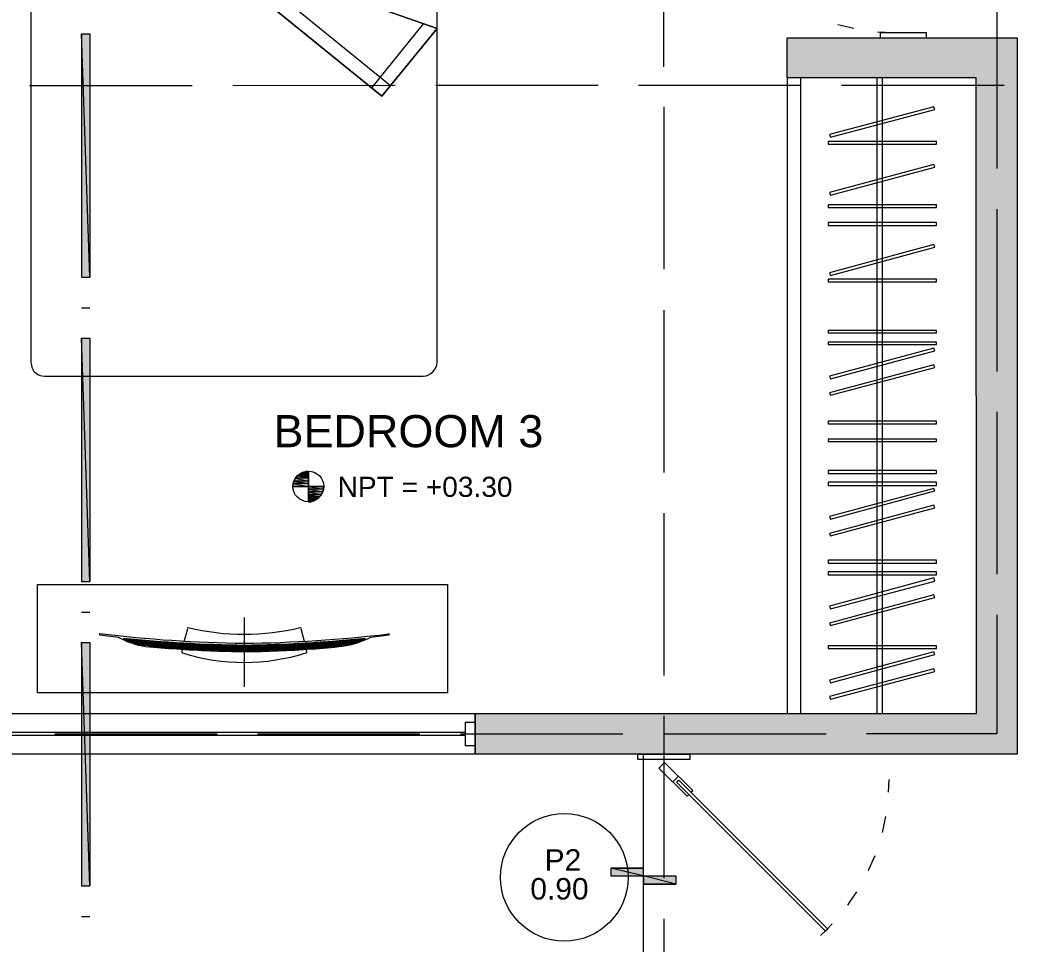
# Model space of a CAD drawing. Header units: metres. Extents: x 14 to 155, y 0 to 125.
# Drawn here: x 55.596 to 59.281, y 99.888 to 103.304 of the extents above; entities that cross this region are included whole.
import ezdxf

# ---------------------------------------------------------------- set-up
doc = ezdxf.new("R2010")
doc.units = ezdxf.units.M
doc.layers.add('PDF_Geometry', color=7, linetype='Continuous', true_color=0xc0c0c0)
doc.layers.add('PDF_Solid Fills', color=7, linetype='Continuous')
doc.layers.add('PDF_Text', color=255, linetype='Continuous')
doc.styles.add('PDF Arial', font='arial.ttf')

msp = doc.modelspace()

# ---------------------------------------------------------------- linework, layer by layer
at = {"layer": 'PDF_Geometry', "color": 0, "lineweight": 0}
msp.add_lwpolyline([(55.6366, 102.0376), (55.6382, 102.0281), (55.6397, 102.02), (55.6429, 102.012), (55.6477, 102.0041), (55.6542, 101.9993), (55.6622, 101.9928), (55.6701, 101.9896), (55.6782, 101.988), (55.6862, 101.9865), (57.0865, 101.9865, 0.378773), (57.1377, 102.0378), (57.1376, 103.987), (55.6365, 103.987)], format="xyb", close=True, dxfattribs=at)
for points in [[(57.9746, 103.7309), (57.9746, 103.1308)], [(56.9648, 103.0604), (56.3758, 103.5389)], [(59.2053, 103.3549), (59.2053, 102.7548)], [(57.0864, 103.2892), (56.8944, 103.0524)], [(58.6771, 103.2717), (58.6291, 103.2828), (58.6179, 103.2861)], [(58.8212, 103.2557), (58.7653, 103.2589)], [(58.4308, 103.0892), (58.4309, 100.7399)], [(58.4804, 103.0892), (58.4805, 100.7399)], [(58.7637, 100.7399), (58.7636, 103.0892)], [(58.7829, 100.7399), (58.7828, 103.0892)], [(55.6317, 103.0619), (56.2319, 103.0619)], [(56.3823, 103.0619), (56.9825, 103.062)], [(57.1328, 103.062), (57.733, 103.062)], [(57.8818, 103.062), (58.482, 103.062)], [(58.6324, 103.062), (59.2326, 103.062)], [(57.9747, 102.982), (57.9747, 102.3819)], [(59.2053, 102.6043), (59.2053, 102.0042)], [(55.8238, 102.2393), (55.8542, 102.2393)], [(57.9747, 102.2314), (57.9747, 101.6313)], [(59.2053, 101.8554), (59.2053, 101.2553)], [(56.6624, 101.6344), (56.6624, 101.5224)], [(56.6048, 101.5785), (56.7184, 101.5785)], [(57.9747, 101.4808), (57.9747, 100.8807)], [(55.8238, 101.1144), (55.8542, 101.1144)], [(56.4255, 100.8391), (56.4255, 101.0952)], [(59.2053, 101.1048), (59.2054, 100.6648), (58.7237, 100.6647)], [(56.2032, 101.0055), (56.216, 101.0535)], [(56.648, 101.0055), (56.6352, 101.0535)], [(55.9983, 101.0151), (55.9823, 101.0151)], [(55.9839, 101.0167), (55.9839, 101.0151)], [(56.0255, 101.0119), (55.9886, 101.0119)], [(55.9935, 101.0151), (55.9935, 101.0103)], [(56.0559, 101.0103), (55.995, 101.0103)], [(56.0879, 101.0071), (56.0015, 101.0071)], [(56.0047, 101.0151), (56.0047, 101.0055)], [(56.1231, 101.0039), (56.0095, 101.0039)], [(56.0159, 101.0135), (56.0159, 101.0023)], [(56.1631, 101.0023), (56.0175, 101.0023)], [(56.0271, 101.0119), (56.0271, 100.9991)], [(56.0383, 101.0119), (56.0383, 100.9959)], [(56.0495, 101.0103), (56.0495, 100.9943)], [(56.0703, 101.0087), (56.0703, 100.9895)], [(56.0815, 101.0071), (56.0815, 100.9895)], [(56.7585, 100.9879), (56.0927, 100.9879), (56.0927, 101.0071)], [(56.1039, 101.0055), (56.1039, 100.9863)], [(56.1135, 101.0055), (56.1135, 100.9863)], [(56.1247, 101.0039), (56.1247, 100.9847)], [(56.1359, 101.0039), (56.1359, 100.9847)], [(56.1471, 101.0023), (56.1471, 100.9831)], [(56.1583, 101.0023), (56.1583, 100.9831)], [(56.8337, 101.0135), (56.8337, 101.0024), (56.6865, 101.0024)], [(56.6912, 101.0024), (56.6912, 100.9831)], [(56.7024, 101.0024), (56.7024, 100.9831)], [(56.7136, 101.004), (56.7136, 100.9847)], [(56.7248, 101.004), (56.7248, 100.9847)], [(56.8417, 101.004), (56.7265, 101.004)], [(56.7361, 101.0055), (56.7361, 100.9863)], [(56.7456, 101.0055), (56.7456, 100.9863)], [(56.7569, 101.0071), (56.7569, 100.9879)], [(56.8497, 101.0071), (56.7616, 101.0071)], [(56.768, 101.0071), (56.768, 100.9895)], [(56.7793, 101.0087), (56.7793, 100.9895)], [(56.8561, 101.0103), (56.7936, 101.0103)], [(56.8001, 101.0103), (56.8001, 100.9927)], [(56.8112, 101.0119), (56.8112, 100.9959)], [(56.8225, 101.0119), (56.8225, 100.9991)], [(56.8625, 101.0119), (56.8241, 101.0119)], [(56.8449, 101.0151), (56.8449, 101.0056)], [(56.8689, 101.0151), (56.8529, 101.0151)], [(56.8561, 101.0151), (56.8561, 101.0087)], [(56.8657, 101.0167), (56.8657, 101.0135)], [(56.2063, 100.9991), (56.0255, 100.9991)], [(56.2591, 100.9959), (56.0366, 100.9959)], [(56.3263, 100.9943), (56.0479, 100.9943)], [(56.7297, 100.9847), (56.1215, 100.9847)], [(56.696, 100.9831), (56.1551, 100.9831)], [(56.1679, 101.0007), (56.1679, 100.9815)], [(56.1792, 101.0007), (56.1792, 100.9815)], [(56.1903, 101.0007), (56.1903, 100.9799)], [(56.656, 100.9799), (56.1951, 100.9799)], [(56.2016, 100.9991), (56.2016, 100.9798)], [(56.2127, 100.9991), (56.2127, 100.9782)], [(56.2224, 100.9975), (56.2224, 100.9782)], [(56.2335, 100.9975), (56.2335, 100.9782)], [(56.6096, 100.9767), (56.2415, 100.9767)], [(56.2448, 100.9975), (56.2448, 100.9767)], [(56.2559, 100.9959), (56.2559, 100.9767)], [(56.2671, 100.9959), (56.2671, 100.9767)], [(56.2783, 100.9959), (56.2783, 100.9751)], [(56.2879, 100.9943), (56.2879, 100.9751)], [(56.2992, 100.9943), (56.2992, 100.9751)], [(56.5504, 100.9943), (56.5504, 100.9751), (56.3008, 100.9751)], [(56.3103, 100.9943), (56.3103, 100.9735)], [(56.3216, 100.9943), (56.3216, 100.9735)], [(56.3327, 100.9927), (56.3327, 100.9735)], [(56.3424, 100.9927), (56.3424, 100.9735)], [(56.3535, 100.9927), (56.3535, 100.9735)], [(56.3648, 100.9927), (56.3648, 100.9719)], [(56.3759, 100.9927), (56.3759, 100.9719)], [(56.3872, 100.9927), (56.3872, 100.9719)], [(56.3968, 100.9911), (56.3968, 100.9719)], [(56.4528, 100.9911), (56.4528, 100.9719), (56.3984, 100.9719)], [(56.408, 100.9911), (56.408, 100.9719)], [(56.4192, 100.9911), (56.4192, 100.9719)], [(56.4255, 100.9975), (56.4255, 100.9975)], [(56.4255, 100.9975), (56.4255, 100.9975)], [(56.4304, 100.9911), (56.4304, 100.9719)], [(56.4416, 100.9911), (56.4416, 100.9719)], [(56.4624, 100.9927), (56.4624, 100.9719)], [(56.4736, 100.9927), (56.4736, 100.9719)], [(56.4848, 100.9927), (56.4848, 100.9719)], [(56.4959, 100.9927), (56.4959, 100.9735)], [(56.5072, 100.9927), (56.5072, 100.9735)], [(56.5168, 100.9927), (56.5168, 100.9735)], [(56.8033, 100.9943), (56.5232, 100.9943)], [(56.528, 100.9943), (56.528, 100.9735)], [(56.5392, 100.9943), (56.5392, 100.9735)], [(56.5616, 100.9943), (56.5616, 100.9751)], [(56.5712, 100.9959), (56.5712, 100.9751)], [(56.5824, 100.9959), (56.5824, 100.9767)], [(56.8144, 100.9959), (56.5904, 100.9959)], [(56.5936, 100.9959), (56.5936, 100.9767)], [(56.6048, 100.9975), (56.6048, 100.9767)], [(56.616, 100.9975), (56.616, 100.9783)], [(56.6272, 100.9975), (56.6272, 100.9783)], [(56.6369, 100.9991), (56.6369, 100.9783)], [(56.8257, 100.9991), (56.6432, 100.9991)], [(56.648, 100.9991), (56.648, 100.9799)], [(56.6593, 101.0008), (56.6593, 100.9799)], [(56.6704, 101.0008), (56.6704, 100.9815)], [(56.6817, 101.0008), (56.6817, 100.9815)], [(57.9747, 100.7319), (57.9748, 100.1318)], [(55.7246, 100.6646), (56.3248, 100.6646)], [(56.4736, 100.6646), (57.0738, 100.6647)], [(57.2241, 100.6647), (57.8243, 100.6647)], [(57.9747, 100.6647), (58.5749, 100.6647)], [(58.0291, 100.5079), (58.0083, 100.487)], [(58.8053, 100.4486), (58.8085, 100.4966)], [(58.7829, 100.2998), (58.7958, 100.3591)], [(58.7317, 100.159), (58.7333, 100.1638), (58.7557, 100.215)], [(58.655, 100.031), (58.6645, 100.0454), (58.6885, 100.0806)], [(55.8239, 99.9893), (55.8542, 99.9893)], [(57.9748, 99.9813), (57.9748, 99.3812)], [(58.5541, 99.9189), (58.5765, 99.9397), (58.5973, 99.9621)]]:
    msp.add_lwpolyline(points, dxfattribs=at)
for points in [[(56.2366, 103.5869), (56.9328, 103.0219), (56.2366, 103.5869), (57.1376, 103.2716), (56.9328, 103.0219), (57.1376, 103.2716)], [(55.8238, 102.3529), (55.8542, 102.3529), (55.8237, 103.2523)], [(55.8542, 102.3529), (55.8237, 103.2523), (55.8541, 103.2523)], [(58.7748, 103.2381), (58.946, 103.2381), (58.946, 103.2557), (58.7748, 103.2557)], [(58.5876, 102.8796), (58.5908, 102.87), (58.9765, 102.9724), (58.9733, 102.982)], [(58.5827, 102.8444), (58.9828, 102.8444), (58.9828, 102.854), (58.5827, 102.854)], [(58.5876, 102.6652), (58.5908, 102.6556), (58.9765, 102.7596), (58.9733, 102.7692)], [(58.5828, 102.6108), (58.9828, 102.6108), (58.9828, 102.6204), (58.5828, 102.6203)], [(58.5828, 102.5436), (58.9828, 102.5436), (58.9828, 102.5547), (58.5828, 102.5547)], [(58.5876, 102.3691), (58.5908, 102.3595), (58.9765, 102.4635), (58.9733, 102.4732)], [(58.5828, 102.3355), (58.9828, 102.3355), (58.9828, 102.3451), (58.5828, 102.3451)], [(58.5828, 102.1466), (58.9828, 102.1466), (58.9828, 102.1562), (58.5828, 102.1562)], [(55.8238, 101.2279), (55.8542, 101.2279), (55.8238, 102.1273)], [(55.8542, 101.2279), (55.8238, 102.1273), (55.8542, 102.1273)], [(58.5828, 102.1035), (58.9828, 102.1035), (58.9828, 102.1131), (58.5828, 102.113)], [(58.5877, 101.9866), (58.5908, 101.977), (58.9765, 102.081), (58.9734, 102.0906)], [(58.5877, 101.9258), (58.5908, 101.9163), (58.9765, 102.0186), (58.9734, 102.0282)], [(58.5828, 101.8106), (58.9828, 101.8106), (58.9828, 101.8202), (58.5828, 101.8202)], [(58.5828, 101.745), (58.9828, 101.745), (58.9828, 101.7545), (58.5828, 101.7545)], [(56.64, 101.6313), (56.6624, 101.6249), (56.6305, 101.6249)], [(56.6512, 101.6344), (56.6624, 101.6313), (56.64, 101.6313)], [(56.6624, 101.6313), (56.64, 101.6313), (56.6624, 101.6249)], [(56.6624, 101.6344), (56.6512, 101.6344)], [(56.6624, 101.6344), (56.6512, 101.6344), (56.6624, 101.6313)], [(58.5828, 101.6266), (58.9828, 101.6266), (58.9828, 101.6377), (58.5828, 101.6377)], [(56.6096, 101.5993), (56.6624, 101.5897), (56.6065, 101.5897)], [(56.6144, 101.6104), (56.6624, 101.5993), (56.6096, 101.5993)], [(56.6624, 101.5993), (56.6096, 101.5993), (56.6624, 101.5897)], [(56.6224, 101.6184), (56.6624, 101.6104), (56.6144, 101.6104)], [(56.6624, 101.6104), (56.6144, 101.6104), (56.6624, 101.5993)], [(56.6305, 101.6249), (56.6624, 101.6185), (56.6224, 101.6185)], [(56.6624, 101.6184), (56.6224, 101.6184), (56.6624, 101.6104)], [(56.6624, 101.6249), (56.6305, 101.6249), (56.6624, 101.6185)], [(58.5828, 101.5833), (58.9828, 101.5833), (58.9828, 101.5945), (58.5828, 101.5945)], [(56.6065, 101.5896), (56.6624, 101.5785), (56.6048, 101.5785)], [(56.6624, 101.5896), (56.6065, 101.5896), (56.6624, 101.5785)], [(56.7184, 101.5785), (56.6624, 101.5785), (56.7168, 101.5689)], [(56.6624, 101.5785), (56.7168, 101.5689), (56.6624, 101.5689)], [(56.7168, 101.5688), (56.6624, 101.5688), (56.7152, 101.5593)], [(56.6624, 101.5688), (56.7152, 101.5593), (56.6624, 101.5593)], [(56.7152, 101.5593), (56.6624, 101.5593), (56.7104, 101.5497)], [(56.6624, 101.5593), (56.7104, 101.5497), (56.6624, 101.5497)], [(58.5877, 101.4681), (58.5909, 101.4585), (58.9766, 101.5625), (58.9734, 101.5722)], [(56.6976, 101.5353), (56.6623, 101.5353), (56.6896, 101.5305)], [(56.6623, 101.5353), (56.6896, 101.5305), (56.6623, 101.5305)], [(56.7104, 101.5496), (56.6624, 101.5496), (56.7041, 101.5416)], [(56.6624, 101.5496), (56.7041, 101.5416), (56.6624, 101.5416)], [(56.7041, 101.5416), (56.6624, 101.5416), (56.6977, 101.5353)], [(56.6624, 101.5416), (56.6977, 101.5353), (56.6624, 101.5353)], [(56.6896, 101.5305), (56.6624, 101.5305), (56.6817, 101.5257)], [(56.6624, 101.5305), (56.6817, 101.5257), (56.6624, 101.5257)], [(56.672, 101.5224), (56.6624, 101.5224), (56.6624, 101.5256)], [(56.6624, 101.5256), (56.6817, 101.5256), (56.672, 101.5224)], [(56.6624, 101.5224), (56.6721, 101.5224)], [(56.672, 101.5224), (56.6624, 101.5224)], [(58.5877, 101.4057), (58.5909, 101.3961), (58.9766, 101.5001), (58.9734, 101.5097)], [(58.5828, 101.2952), (58.9829, 101.2952), (58.9829, 101.3064), (58.5828, 101.3064)], [(58.5828, 101.252), (58.9829, 101.252), (58.9829, 101.2632), (58.5828, 101.2632)], [(58.5877, 101.1368), (58.5909, 101.1272), (58.9766, 101.2296), (58.9734, 101.2409)], [(57.1761, 100.8167), (55.6606, 100.8167), (55.6606, 101.2167), (57.1761, 101.2168)], [(58.5877, 101.0744), (58.5909, 101.0649), (58.9766, 101.1689), (58.9734, 101.1785)], [(55.8239, 100.1028), (55.8542, 100.1028), (55.8238, 101.0022)], [(55.8542, 100.1028), (55.8238, 101.0022), (55.8542, 101.0022)], [(58.5828, 100.98), (58.9829, 100.98), (58.9829, 100.9896), (58.5828, 100.9896)], [(58.5877, 100.8632), (58.5909, 100.8536), (58.9766, 100.9576), (58.9734, 100.9673)], [(58.5877, 100.8024), (58.5909, 100.7928), (58.9766, 100.8952), (58.9734, 100.9048)], [(57.2418, 100.7079), (57.2786, 100.7079), (57.2786, 100.6199), (57.2418, 100.6199)], [(55.2862, 100.6598), (57.2418, 100.6599), (57.2418, 100.6695), (55.2862, 100.6694)], [(58.0708, 100.5703), (57.8787, 100.5703), (57.8787, 100.5895), (58.0708, 100.5895)], [(57.9779, 100.559), (57.9571, 100.5382), (58.0612, 100.4343), (58.0676, 100.4406), (58.0228, 100.4854), (58.0307, 100.4934), (58.0755, 100.4486), (58.0819, 100.455)], [(58.5733, 99.9349), (58.0228, 100.4854), (58.0307, 100.4934), (58.5813, 99.9429)], [(57.7795, 100.1398), (57.8995, 100.1398), (57.7795, 100.1686)], [(57.8995, 100.1398), (57.7795, 100.1686), (57.8995, 100.1686)], [(58.0196, 100.1094), (57.8996, 100.1094), (57.8996, 100.1686), (57.7796, 100.1686), (57.7796, 100.1398), (58.0196, 100.1398)], [(57.8996, 100.1094), (58.0196, 100.1094), (57.8996, 100.1398)], [(58.0196, 100.1094), (57.8996, 100.1398), (58.0196, 100.1398)]]:
    msp.add_lwpolyline(points, close=True, dxfattribs=at)
at = {"layer": 'PDF_Geometry', "color": 0, "lineweight": 5}
for points in [[(58.4308, 103.2381), (59.2805, 103.2381), (59.2806, 100.5896), (57.2786, 100.5895), (57.2786, 100.7399), (59.1302, 100.7399), (59.1301, 103.0893), (58.4308, 103.0893)], [(55.2493, 100.7398), (57.2785, 100.7399), (57.2785, 100.5894), (55.2493, 100.5893)]]:
    msp.add_lwpolyline(points, close=True, dxfattribs=at)
at = {"layer": 'PDF_Geometry', "color": 0, "lineweight": 0}
for points in [[(56.9601, 101.0295), (56.8907, 101.0213, -0.088927), (56.7883, 100.9874, -0.008688), (56.6746, 100.9772, -0.014623), (56.4249, 100.9674, -0.014623), (56.1745, 100.9775, -0.008688), (56.0609, 100.9866, -0.090373), (55.9599, 101.0215), (55.891, 101.0294)], [(55.8913, 101.0354, 0.026499), (56.4246, 100.9996, 0.026213), (56.9578, 101.0339)], [(56.7904, 101.0103), (56.7904, 100.9911, 0.075029), (56.8733, 101.0177, -0.021974), (56.4255, 100.9917, -0.022287), (55.9771, 101.0178, 0.074969), (56.0591, 100.9911), (56.0591, 101.0103)], [(56.0618, 100.9921, 0.008702), (56.1751, 100.982, 0.014639), (56.4246, 100.9722, 0.014639), (56.6747, 100.9824, 0.00932), (56.7856, 100.9911), (56.0655, 100.9911)], [(56.1967, 100.9751), (56.1936, 100.9689, 0.394834), (56.1968, 100.9636, 0.153269), (56.6533, 100.9641, 0.383718), (56.656, 100.9687), (56.6544, 100.9751)]]:
    msp.add_lwpolyline(points, format="xyb", dxfattribs=at)
at = {"layer": 'PDF_Geometry', "color": 0, "lineweight": 5}
msp.add_lwpolyline([(57.8996, 99.6884), (57.8996, 100.5894)], dxfattribs=at)
at = {"layer": 'PDF_Geometry', "color": 0, "lineweight": 0}
for centre, radius in [((56.6616, 101.5793), 0.0568), ((57.6075, 100.1342), 0.236)]:
    msp.add_circle(centre, radius, dxfattribs=at)
msp.add_arc((56.4248, 101.9092), 0.8764, 256.3335, 283.6709, dxfattribs=at)
for points in [[(56.2155, 101.0563), (56.215, 101.056), (56.2146, 101.0555), (56.2144, 101.0548)], [(56.2173, 101.0566), (56.2167, 101.0568), (56.216, 101.0567), (56.2155, 101.0563)], [(56.634, 101.0564), (56.6336, 101.0566), (56.6329, 101.0568), (56.6323, 101.0566)], [(56.6352, 101.0549), (56.635, 101.0555), (56.6346, 101.056), (56.634, 101.0564)], [(55.8907, 101.0353), (55.8895, 101.0337), (55.8892, 101.0316), (55.8899, 101.0298)], [(56.9597, 101.0298), (56.9604, 101.0317), (56.9601, 101.0339), (56.9589, 101.0354)]]:
    msp.add_open_spline(points, degree=3, dxfattribs=at)
at = {"layer": 'PDF_Solid Fills', "color": 0, "transparency": 33554559}
for points in [[(55.8238, 103.2524), (55.8542, 102.353), (55.8542, 103.2524)], [(55.8239, 102.353), (55.8542, 102.353), (55.8238, 103.2524)], [(59.2805, 103.2381), (58.4308, 103.2381), (59.2806, 103.0893)], [(58.4308, 103.2381), (59.2806, 103.0893), (58.4308, 103.0893)], [(59.2806, 103.0892), (59.1301, 103.0892), (59.2806, 100.7399)], [(59.1301, 103.0892), (59.2806, 100.7399), (59.1302, 100.7399)], [(55.8239, 102.1273), (55.8543, 101.2279), (55.8543, 102.1273)], [(55.8239, 101.2279), (55.8543, 101.2279), (55.8239, 102.1273)], [(56.6304, 101.6249), (56.6623, 101.6249), (56.6399, 101.6313)], [(56.6399, 101.6313), (56.6624, 101.6313), (56.6512, 101.6344)], [(56.6399, 101.6313), (56.6623, 101.6249), (56.6623, 101.6313)], [(56.6512, 101.6344), (56.6624, 101.6313), (56.6624, 101.6344)], [(56.6064, 101.5896), (56.6623, 101.5896), (56.6096, 101.5993)], [(56.6096, 101.5993), (56.6624, 101.5993), (56.6144, 101.6104)], [(56.6096, 101.5993), (56.6623, 101.5896), (56.6623, 101.5993)], [(56.6144, 101.6104), (56.6624, 101.6104), (56.6224, 101.6184)], [(56.6144, 101.6104), (56.6624, 101.5993), (56.6624, 101.6104)], [(56.6224, 101.6185), (56.6624, 101.6185), (56.6305, 101.6249)], [(56.6224, 101.6184), (56.6624, 101.6104), (56.6624, 101.6184)], [(56.6305, 101.6249), (56.6624, 101.6185), (56.6624, 101.6249)], [(56.6048, 101.5784), (56.6624, 101.5784), (56.6064, 101.5896)], [(56.6064, 101.5896), (56.6624, 101.5784), (56.6624, 101.5896)], [(56.6624, 101.5785), (56.7169, 101.5688), (56.7185, 101.5785)], [(56.6624, 101.5688), (56.7169, 101.5688), (56.6624, 101.5785)], [(56.6624, 101.5688), (56.7152, 101.5592), (56.7169, 101.5688)], [(56.6624, 101.5592), (56.7152, 101.5592), (56.6624, 101.5688)], [(56.6624, 101.5592), (56.7104, 101.5496), (56.7152, 101.5592)], [(56.6624, 101.5496), (56.7104, 101.5496), (56.6624, 101.5592)], [(56.6624, 101.5497), (56.7041, 101.5417), (56.7104, 101.5497)], [(56.6624, 101.5417), (56.7041, 101.5417), (56.6624, 101.5497)], [(56.6624, 101.5416), (56.6976, 101.5353), (56.7041, 101.5416)], [(56.6624, 101.5353), (56.6976, 101.5353), (56.6624, 101.5416)], [(56.6624, 101.5353), (56.6896, 101.5305), (56.6976, 101.5353)], [(56.6624, 101.5305), (56.6896, 101.5305), (56.6624, 101.5353)], [(56.6624, 101.5305), (56.6817, 101.5257), (56.6896, 101.5305)], [(56.6624, 101.5257), (56.6817, 101.5257), (56.6624, 101.5305)], [(56.6624, 101.5224), (56.6721, 101.5224), (56.6624, 101.5256)], [(56.6624, 101.5256), (56.6721, 101.5224), (56.6817, 101.5256)], [(55.8239, 101.0022), (55.8543, 100.1028), (55.8543, 101.0022)], [(55.824, 100.1028), (55.8543, 100.1028), (55.8239, 101.0022)], [(59.2806, 100.7399), (57.2786, 100.7399), (59.2806, 100.5895)], [(57.2786, 100.7399), (59.2806, 100.5895), (57.2786, 100.5894)], [(57.7795, 100.1686), (57.8996, 100.1398), (57.8996, 100.1686)], [(57.7795, 100.1398), (57.8996, 100.1398), (57.7795, 100.1686)], [(57.8996, 100.1398), (58.0196, 100.1094), (58.0196, 100.1398)], [(57.8996, 100.1094), (58.0196, 100.1094), (57.8996, 100.1398)]]:
    msp.add_solid(points, dxfattribs=at)

# ---------------------------------------------------------------- texts
at = {"layer": 'PDF_Text', "color": 0, "attachment_point": 7, "rotation": 0.0022, "style": 'PDF Arial'}
for s, insert, char_height in [('BEDROOM 3', (56.5328, 101.7225), 0.11895), ('NPT = +03.30', (56.7696, 101.5396), 0.074346), ('P2', (57.5347, 100.159), 0.0793), ('0.90', (57.4818, 100.0513), 0.0793)]:
    msp.add_mtext(s, dxfattribs=dict(at, insert=insert, char_height=char_height))

doc.saveas('drawing.dxf')
